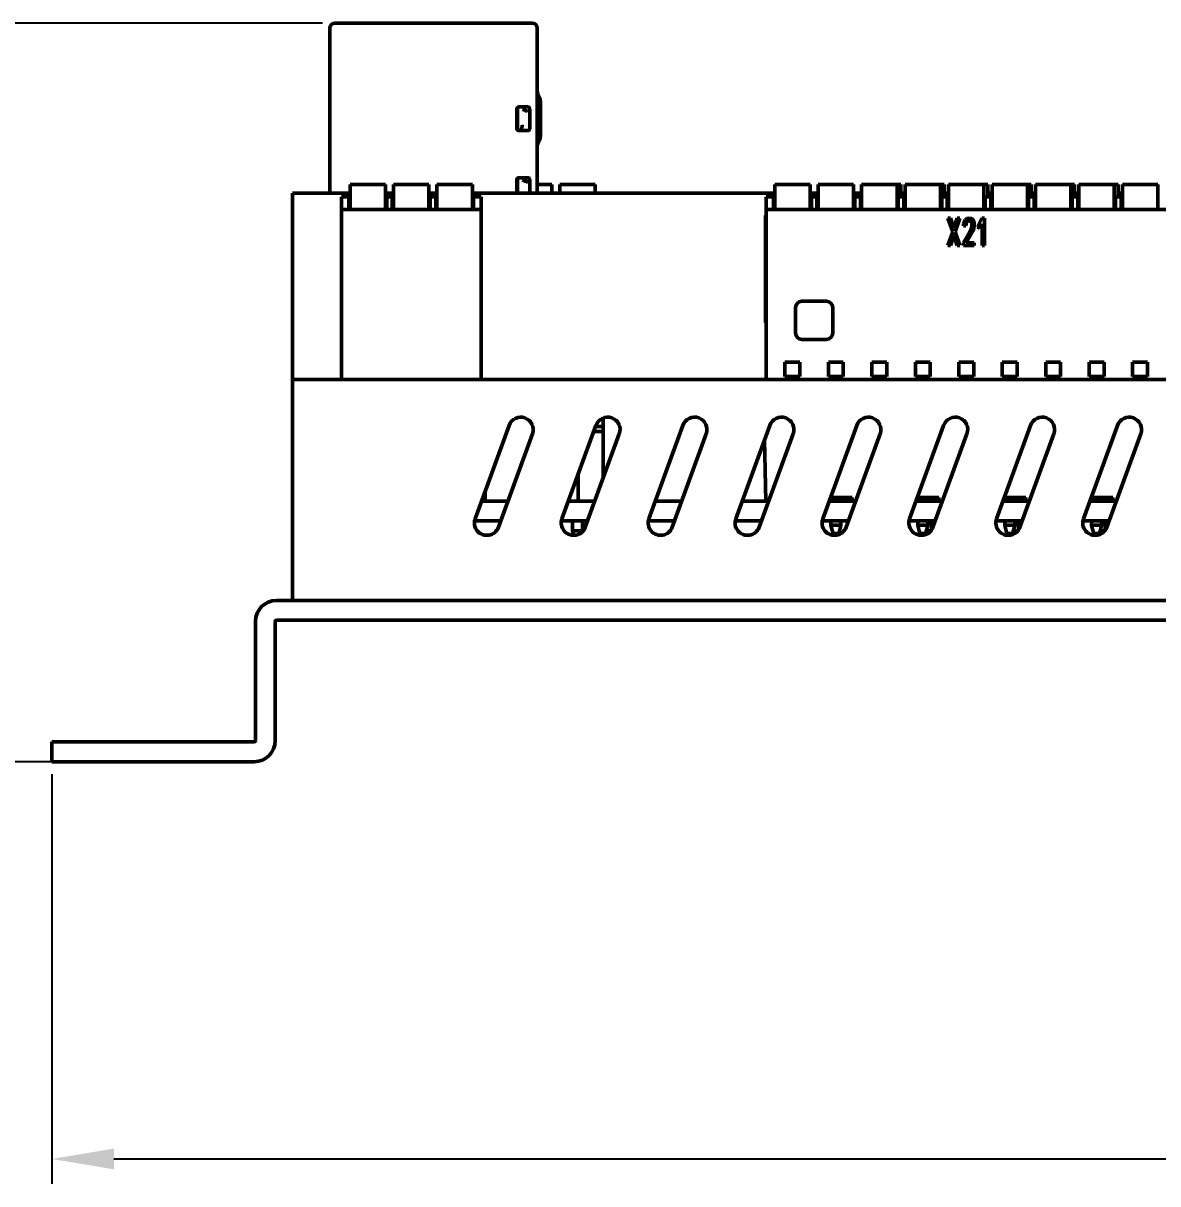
# Model space of a CAD drawing. Header units: millimetres. Extents: x 1021 to 2778, y -197 to 600.
# Drawn here: x 1161 to 1252.3, y 150.2 to 243.7 of the extents above; entities that cross this region are included whole.
import ezdxf

# ---------------------------------------------------------------- set-up
doc = ezdxf.new("R2010")
doc.units = ezdxf.units.MM
doc.header["$LTSCALE"] = 2
doc.layers.add('외형선(ISO)', color=7, linetype='Continuous', lineweight=50)
doc.layers.add('치수(ISO)', color=7, linetype='Continuous', lineweight=25)
doc.styles.add('레이블 텍스트 (ISO)', font='')
doc.styles.get('레이블 텍스트 (ISO)').set_extended_font_data('Gulim')
doc.dimstyles.new('기본값 (ISO)', dxfattribs={"dimscale": 2, "dimtxt": 3.5, "dimasz": 2.5, "dimexe": 1, "dimexo": 0.5, "dimgap": 0.4, "dimtad": 1, "dimtoh": 1, "dimdsep": 46, "dimtxsty": '레이블 텍스트 (ISO)', "dimcen": 0.09, "dimdle": 10, "dimclrd": 256, "dimclre": 256, "dimclrt": 6, "dimazin": 2, "dimtfac": 0.714286, "dimtmove": 0, "dimatfit": 3, "dimfxl": 1, "dimtolj": 1, "dimtzin": 0, "dimlwd": -1, "dimlwe": -1, "dimarcsym": 0})

# ---------------------------------------------------------------- blocks, each defined once
blk = doc.blocks.new('*D20')
at = {"layer": 'Defpoints', "color": 0}
for p in [(1134.75, 243.67), (1186.058, 243.67), (1165.258, 184.17)]:
    blk.add_point(p, dxfattribs=at)
at = {"layer": '치수(ISO)'}
for p, q in [((1185.058, 243.67), (1132.75, 243.67)), ((1134.75, 189.17), (1134.75, 238.67)), ((1164.258, 184.17), (1132.75, 184.17))]:
    blk.add_line(p, q, dxfattribs=at)
for points in [[(1135.583, 238.67), (1133.917, 238.67), (1134.75, 243.67)], [(1133.917, 189.17), (1135.583, 189.17), (1134.75, 184.17)]]:
    blk.add_solid(points, dxfattribs=at)
at = {"layer": '치수(ISO)', "color": 0, "insert": (1129.546, 213.92), "char_height": 7, "attachment_point": 5, "rotation": 90, "style": '레이블 텍스트 (ISO)'}
blk.add_mtext('\\A1;(59.5)', dxfattribs=at)
blk = doc.blocks.new('*D22')
at = {"layer": 'Defpoints', "color": 0}
for p in [(1163.258, 184.17), (1432.058, 184.17), (1432.058, 152.17)]:
    blk.add_point(p, dxfattribs=at)
at = {"layer": '치수(ISO)'}
for p, q in [((1163.258, 183.17), (1163.258, 150.17)), ((1432.058, 183.17), (1432.058, 150.17)), ((1168.258, 152.17), (1427.058, 152.17))]:
    blk.add_line(p, q, dxfattribs=at)
for points in [[(1168.258, 153.003), (1168.258, 151.337), (1163.258, 152.17)], [(1427.058, 151.337), (1427.058, 153.003), (1432.058, 152.17)]]:
    blk.add_solid(points, dxfattribs=at)
at = {"layer": '치수(ISO)', "color": 0, "insert": (1297.658, 156.559), "char_height": 7, "attachment_point": 5, "style": '레이블 텍스트 (ISO)'}
blk.add_mtext('\\A1;268.8', dxfattribs=at)

msp = doc.modelspace()

# ---------------------------------------------------------------- linework, layer by layer
at = {"layer": '외형선(ISO)'}
for p, q in [((1185.6577, 243.27), (1185.6577, 229.97)), ((1186.0577, 243.67), (1201.9577, 243.67)), ((1202.3577, 243.27), (1202.3577, 229.97)), ((1200.7077, 235.17), (1200.7077, 236.77)), ((1200.7577, 236.7616), (1200.7577, 236.8097)), ((1200.7577, 236.7616), (1200.7577, 236.473)), ((1200.8577, 236.92), (1201.6077, 236.92)), ((1201.605, 236.57), (1201.5256, 236.5979)), ((1201.7577, 236.77), (1201.7577, 235.17)), ((1202.6077, 237.3085), (1202.6077, 234.6314)), ((1200.7577, 235.4662), (1200.7577, 236.473)), ((1200.7577, 235.4662), (1200.7577, 235.1783)), ((1200.7577, 235.1303), (1200.7577, 235.1783)), ((1201.6077, 235.02), (1200.8577, 235.02)), ((1200.7077, 229.97), (1200.7077, 231.07)), ((1200.7577, 231.0616), (1200.7577, 231.1097)), ((1200.7577, 231.0616), (1200.7577, 230.773)), ((1200.8577, 231.22), (1201.6077, 231.22)), ((1201.7577, 231.07), (1201.7577, 229.97)), ((1187.2827, 230.67), (1187.2827, 230.47)), ((1190.1327, 230.67), (1187.2827, 230.67)), ((1187.2827, 230.47), (1187.2827, 228.67)), ((1190.1327, 230.67), (1190.1327, 230.47)), ((1190.1327, 228.67), (1190.1327, 230.47)), ((1190.7827, 230.67), (1190.7827, 230.47)), ((1193.6327, 230.67), (1190.7827, 230.67)), ((1190.7827, 230.47), (1190.7827, 228.67)), ((1193.6327, 230.67), (1193.6327, 230.47)), ((1193.6327, 228.67), (1193.6327, 230.47)), ((1194.2827, 230.67), (1194.2827, 230.47)), ((1197.1327, 230.67), (1194.2827, 230.67)), ((1194.2827, 230.47), (1194.2827, 228.67)), ((1197.1327, 230.67), (1197.1327, 230.47)), ((1197.1327, 228.67), (1197.1327, 230.47)), ((1200.7577, 229.97), (1200.7577, 230.773)), ((1201.605, 230.87), (1201.5256, 230.8979)), ((1202.3577, 230.67), (1203.5327, 230.67)), ((1203.5327, 230.47), (1203.5327, 230.67)), ((1203.5327, 230.47), (1203.5327, 229.97)), ((1204.1827, 230.67), (1207.0327, 230.67)), ((1204.1827, 230.47), (1204.1827, 230.67)), ((1204.1827, 229.97), (1204.1827, 230.47)), ((1207.0327, 230.47), (1207.0327, 230.67)), ((1207.0327, 230.47), (1207.0327, 229.97)), ((1221.4827, 230.67), (1221.4827, 230.47)), ((1224.3327, 230.67), (1221.4827, 230.67)), ((1221.4827, 230.47), (1221.4827, 228.67)), ((1224.3327, 230.67), (1224.3327, 230.47)), ((1224.3327, 228.67), (1224.3327, 230.47)), ((1224.9827, 230.67), (1224.9827, 230.47)), ((1227.8327, 230.67), (1224.9827, 230.67)), ((1224.9827, 230.47), (1224.9827, 228.67)), ((1227.8327, 230.67), (1227.8327, 230.47)), ((1227.8327, 228.67), (1227.8327, 230.47)), ((1228.4827, 230.67), (1228.4827, 230.47)), ((1231.3327, 230.67), (1228.4827, 230.67)), ((1228.4827, 230.47), (1228.4827, 228.67)), ((1231.6327, 230.67), (1231.3327, 230.67)), ((1231.3327, 230.67), (1231.3327, 230.47)), ((1231.3327, 228.67), (1231.3327, 230.47)), ((1231.6327, 230.67), (1231.6327, 230.47)), ((1231.6327, 229.67), (1231.6327, 230.47)), ((1231.9827, 230.67), (1231.9827, 230.47)), ((1234.8327, 230.67), (1231.9827, 230.67)), ((1231.9827, 230.47), (1231.9827, 228.67)), ((1235.1327, 230.67), (1234.8327, 230.67)), ((1234.8327, 230.67), (1234.8327, 230.47)), ((1234.8327, 228.67), (1234.8327, 230.47)), ((1235.1327, 230.67), (1235.1327, 230.47)), ((1235.1327, 229.67), (1235.1327, 230.47)), ((1235.4827, 230.67), (1235.4827, 230.47)), ((1238.3327, 230.67), (1235.4827, 230.67)), ((1235.4827, 230.47), (1235.4827, 228.67)), ((1238.6327, 230.67), (1238.3327, 230.67)), ((1238.3327, 230.67), (1238.3327, 230.47)), ((1238.3327, 228.67), (1238.3327, 230.47)), ((1238.6327, 230.67), (1238.6327, 230.47)), ((1238.6327, 229.67), (1238.6327, 230.47)), ((1238.9827, 230.67), (1238.9827, 230.47)), ((1241.8327, 230.67), (1238.9827, 230.67)), ((1238.9827, 230.47), (1238.9827, 228.67)), ((1242.1327, 230.67), (1241.8327, 230.67)), ((1241.8327, 230.67), (1241.8327, 230.47)), ((1241.8327, 228.67), (1241.8327, 230.47)), ((1242.1327, 230.67), (1242.1327, 230.47)), ((1242.1327, 229.67), (1242.1327, 230.47)), ((1242.4827, 230.67), (1242.4827, 230.47)), ((1245.3327, 230.67), (1242.4827, 230.67)), ((1242.4827, 230.47), (1242.4827, 228.67)), ((1245.6327, 230.67), (1245.3327, 230.67)), ((1245.3327, 230.67), (1245.3327, 230.47)), ((1245.3327, 228.67), (1245.3327, 230.47)), ((1245.6327, 230.67), (1245.6327, 230.47)), ((1245.6327, 229.67), (1245.6327, 230.47)), ((1245.9827, 230.67), (1245.9827, 230.47)), ((1248.8327, 230.67), (1245.9827, 230.67)), ((1245.9827, 230.47), (1245.9827, 228.67)), ((1249.1327, 230.67), (1248.8327, 230.67)), ((1248.8327, 230.67), (1248.8327, 230.47)), ((1248.8327, 228.67), (1248.8327, 230.47)), ((1249.1327, 230.67), (1249.1327, 230.47)), ((1249.1327, 229.67), (1249.1327, 230.47)), ((1249.4827, 230.67), (1249.4827, 230.47)), ((1252.3327, 230.67), (1249.4827, 230.67)), ((1249.4827, 230.47), (1249.4827, 228.67)), ((1252.3327, 230.67), (1252.3327, 230.47)), ((1252.3327, 228.67), (1252.3327, 230.47)), ((1182.6577, 229.97), (1187.2827, 229.97)), ((1182.6577, 214.97), (1182.6577, 229.97)), ((1186.5827, 229.57), (1186.5827, 229.67)), ((1186.5827, 229.67), (1187.1827, 229.67)), ((1186.5827, 229.57), (1186.5827, 228.77)), ((1187.1827, 229.57), (1187.1827, 229.67)), ((1187.1827, 228.77), (1187.1827, 229.57)), ((1190.1327, 229.97), (1190.7827, 229.97)), ((1190.2327, 229.57), (1190.2327, 229.67)), ((1190.2327, 229.67), (1190.6827, 229.67)), ((1190.2327, 228.77), (1190.2327, 229.57)), ((1190.6827, 229.57), (1190.6827, 229.67)), ((1190.6827, 229.57), (1190.6827, 228.77)), ((1193.6327, 229.97), (1194.2827, 229.97)), ((1193.7327, 229.57), (1193.7327, 229.67)), ((1193.7327, 229.67), (1194.1827, 229.67)), ((1193.7327, 228.77), (1193.7327, 229.57)), ((1194.1827, 229.57), (1194.1827, 229.67)), ((1194.1827, 229.57), (1194.1827, 228.77)), ((1197.1327, 229.97), (1221.4827, 229.97)), ((1197.2327, 229.67), (1197.8327, 229.67)), ((1197.2327, 229.57), (1197.2327, 229.67)), ((1197.2327, 229.57), (1197.2327, 228.77)), ((1197.8327, 229.57), (1197.8327, 229.67)), ((1197.8327, 229.57), (1197.8327, 228.77)), ((1220.7827, 229.67), (1221.3827, 229.67)), ((1220.7827, 229.57), (1220.7827, 229.67)), ((1220.7827, 229.57), (1220.7827, 228.77)), ((1221.3827, 229.57), (1221.3827, 229.67)), ((1221.3827, 229.57), (1221.3827, 228.77)), ((1224.3327, 229.97), (1224.9827, 229.97)), ((1224.3327, 229.17), (1224.4327, 229.17)), ((1224.4327, 229.67), (1224.8827, 229.67)), ((1224.4327, 229.57), (1224.4327, 229.67)), ((1224.4327, 228.77), (1224.4327, 229.57)), ((1224.8827, 229.57), (1224.8827, 229.67)), ((1224.8827, 229.57), (1224.8827, 228.77)), ((1224.8827, 229.17), (1224.9827, 229.17)), ((1227.8327, 229.97), (1228.4827, 229.97)), ((1227.8327, 229.17), (1227.9327, 229.17)), ((1227.9327, 229.67), (1228.3827, 229.67)), ((1227.9327, 229.57), (1227.9327, 229.67)), ((1227.9327, 228.77), (1227.9327, 229.57)), ((1228.3827, 229.67), (1228.4827, 229.67)), ((1228.3827, 229.57), (1228.3827, 229.67)), ((1228.3827, 229.57), (1228.3827, 228.77)), ((1231.4327, 229.57), (1231.4327, 229.67)), ((1231.4327, 229.67), (1231.8827, 229.67)), ((1231.4327, 228.77), (1231.4327, 229.57)), ((1231.6327, 229.97), (1231.9827, 229.97)), ((1231.8827, 229.67), (1231.9827, 229.67)), ((1231.8827, 229.57), (1231.8827, 229.67)), ((1231.8827, 229.57), (1231.8827, 228.77)), ((1234.9327, 229.67), (1235.3827, 229.67)), ((1234.9327, 229.57), (1234.9327, 229.67)), ((1234.9327, 228.77), (1234.9327, 229.57)), ((1235.1327, 229.97), (1235.4827, 229.97)), ((1235.3827, 229.67), (1235.4827, 229.67)), ((1235.3827, 229.57), (1235.3827, 229.67)), ((1235.3827, 229.57), (1235.3827, 228.77)), ((1238.4327, 229.67), (1238.8827, 229.67)), ((1238.4327, 229.57), (1238.4327, 229.67)), ((1238.4327, 228.77), (1238.4327, 229.57)), ((1238.6327, 229.97), (1238.9827, 229.97)), ((1238.8827, 229.67), (1238.9827, 229.67)), ((1238.8827, 229.57), (1238.8827, 229.67)), ((1238.8827, 229.57), (1238.8827, 228.77)), ((1241.9327, 229.57), (1241.9327, 229.67)), ((1241.9327, 229.67), (1242.3827, 229.67)), ((1241.9327, 228.77), (1241.9327, 229.57)), ((1242.1327, 229.97), (1242.4827, 229.97)), ((1242.3827, 229.67), (1242.4827, 229.67)), ((1242.3827, 229.57), (1242.3827, 229.67)), ((1242.3827, 229.57), (1242.3827, 228.77)), ((1245.4327, 229.57), (1245.4327, 229.67)), ((1245.4327, 229.67), (1245.8827, 229.67)), ((1245.4327, 228.77), (1245.4327, 229.57)), ((1245.6327, 229.97), (1245.9827, 229.97)), ((1245.8827, 229.67), (1245.9827, 229.67)), ((1245.8827, 229.57), (1245.8827, 229.67)), ((1245.8827, 229.57), (1245.8827, 228.77)), ((1248.9327, 229.67), (1249.3827, 229.67)), ((1248.9327, 229.57), (1248.9327, 229.67)), ((1248.9327, 228.77), (1248.9327, 229.57)), ((1249.1327, 229.97), (1249.4827, 229.97)), ((1249.3827, 229.67), (1249.4827, 229.67)), ((1249.3827, 229.57), (1249.3827, 229.67)), ((1249.3827, 229.57), (1249.3827, 228.77)), ((1186.5827, 228.77), (1186.5827, 228.67)), ((1186.5827, 228.67), (1197.8327, 228.67)), ((1186.5827, 228.47), (1186.5827, 228.67)), ((1186.5827, 228.47), (1186.5827, 214.97)), ((1187.1827, 228.77), (1187.1827, 228.67)), ((1190.2327, 228.77), (1190.2327, 228.67)), ((1190.6827, 228.77), (1190.6827, 228.67)), ((1193.7327, 228.77), (1193.7327, 228.67)), ((1194.1827, 228.77), (1194.1827, 228.67)), ((1197.2327, 228.77), (1197.2327, 228.67)), ((1197.8327, 228.77), (1197.8327, 228.67)), ((1197.8327, 228.47), (1197.8327, 228.67)), ((1197.8327, 214.97), (1197.8327, 228.47)), ((1220.7827, 228.17), (1220.7527, 228.17)), ((1220.7527, 228.17), (1220.7527, 227.67)), ((1220.7827, 228.77), (1220.7827, 228.67)), ((1220.7827, 228.67), (1253.0327, 228.67)), ((1220.7827, 228.47), (1220.7827, 228.67)), ((1220.7827, 228.47), (1220.7827, 214.97)), ((1221.3827, 228.77), (1221.3827, 228.67)), ((1224.4327, 228.77), (1224.4327, 228.67)), ((1224.8827, 228.77), (1224.8827, 228.67)), ((1227.9327, 228.77), (1227.9327, 228.67)), ((1228.3827, 228.77), (1228.3827, 228.67)), ((1231.4327, 228.77), (1231.4327, 228.67)), ((1231.8827, 228.77), (1231.8827, 228.67)), ((1234.9327, 228.77), (1234.9327, 228.67)), ((1235.3827, 228.77), (1235.3827, 228.67)), ((1238.4327, 228.77), (1238.4327, 228.67)), ((1238.8827, 228.77), (1238.8827, 228.67)), ((1241.9327, 228.77), (1241.9327, 228.67)), ((1242.3827, 228.77), (1242.3827, 228.67)), ((1245.4327, 228.77), (1245.4327, 228.67)), ((1245.8827, 228.77), (1245.8827, 228.67)), ((1248.9327, 228.77), (1248.9327, 228.67)), ((1249.3827, 228.77), (1249.3827, 228.67)), ((1220.7527, 220.0613), (1220.7527, 227.67)), ((1235.8163, 226.8633), (1235.434, 227.9633)), ((1235.434, 227.9633), (1235.6313, 227.9633)), ((1235.6313, 227.9633), (1235.9149, 227.1549)), ((1235.9149, 227.1549), (1236.1863, 227.9633)), ((1236.3959, 227.9633), (1236.0136, 226.8633)), ((1236.1863, 227.9633), (1236.3959, 227.9633)), ((1236.6796, 227.3404), (1236.6919, 227.4862)), ((1236.8769, 227.3404), (1236.6796, 227.3404)), ((1236.6919, 227.4862), (1236.7289, 227.6055)), ((1236.7289, 227.6055), (1236.8275, 227.8176)), ((1236.8275, 227.8176), (1236.9509, 227.9368)), ((1236.8892, 227.4995), (1236.8769, 227.3404)), ((1236.9385, 227.632), (1236.8892, 227.4995)), ((1237.0249, 227.7248), (1236.9385, 227.632)), ((1236.9509, 227.9368), (1237.1359, 227.9766)), ((1237.1359, 227.7645), (1237.0249, 227.7248)), ((1237.1359, 227.9766), (1237.3209, 227.9236)), ((1237.2345, 227.738), (1237.1359, 227.7645)), ((1237.3085, 227.6585), (1237.2345, 227.738)), ((1237.3455, 227.5657), (1237.3085, 227.6585)), ((1237.3085, 227.1151), (1237.3455, 227.2609)), ((1237.3209, 227.9236), (1237.4688, 227.8043)), ((1237.3579, 227.4465), (1237.3455, 227.5657)), ((1237.3455, 227.2609), (1237.3579, 227.4067)), ((1237.3579, 227.4067), (1237.3579, 227.4465)), ((1237.4688, 227.8043), (1237.5182, 227.7115)), ((1237.5552, 227.3404), (1237.5058, 227.1284)), ((1237.5182, 227.7115), (1237.5428, 227.632)), ((1237.5428, 227.632), (1237.5428, 227.5525)), ((1237.5428, 227.5525), (1237.5552, 227.4465)), ((1237.5552, 227.4465), (1237.5552, 227.3404)), ((1237.8265, 227.2742), (1238.1595, 227.9766)), ((1238.0115, 227.1284), (1237.8265, 227.2742)), ((1238.1841, 227.4995), (1238.0115, 227.1284)), ((1238.1595, 227.9766), (1238.3815, 227.9766)), ((1238.1841, 225.7633), (1238.1841, 227.4995)), ((1238.3815, 227.9766), (1238.3815, 225.7633)), ((1235.434, 225.7633), (1235.8163, 226.8633)), ((1235.9149, 226.5585), (1235.6313, 225.7633)), ((1236.1863, 225.7633), (1235.9149, 226.5585)), ((1236.0136, 226.8633), (1236.3959, 225.7633)), ((1236.6796, 225.9754), (1236.8645, 226.3067)), ((1236.8645, 226.3067), (1237.3085, 227.1151)), ((1237.4318, 226.9296), (1236.9139, 225.9754)), ((1237.4688, 227.0091), (1237.4318, 226.9296)), ((1237.5058, 227.1284), (1237.4688, 227.0091)), ((1235.6313, 225.7633), (1235.434, 225.7633)), ((1236.3959, 225.7633), (1236.1863, 225.7633)), ((1236.6796, 225.7633), (1236.6796, 225.9754)), ((1237.5552, 225.7633), (1236.6796, 225.7633)), ((1236.9139, 225.9754), (1237.5552, 225.9754)), ((1237.5552, 225.9754), (1237.5552, 225.7633)), ((1238.3815, 225.7633), (1238.1841, 225.7633)), ((1223.1577, 220.7693), (1223.1577, 218.6993)), ((1223.6577, 221.2693), (1225.6577, 221.2693)), ((1226.1577, 220.7693), (1226.1577, 218.6993)), ((1220.7527, 220.0613), (1220.7527, 219.5613)), ((1220.7827, 219.5613), (1220.7527, 219.5613)), ((1225.6577, 218.1993), (1223.6577, 218.1993)), ((1222.3077, 216.37), (1223.5077, 216.37)), ((1222.3077, 215.22), (1222.3077, 216.37)), ((1223.5077, 215.22), (1223.5077, 216.37)), ((1225.8077, 215.22), (1225.8077, 216.37)), ((1225.8077, 216.37), (1227.0077, 216.37)), ((1227.0077, 215.22), (1227.0077, 216.37)), ((1229.3077, 215.22), (1229.3077, 216.37)), ((1229.3077, 216.37), (1230.5077, 216.37)), ((1230.5077, 215.22), (1230.5077, 216.37)), ((1232.8077, 216.37), (1234.0077, 216.37)), ((1232.8077, 215.22), (1232.8077, 216.37)), ((1234.0077, 215.22), (1234.0077, 216.37)), ((1236.3077, 215.22), (1236.3077, 216.37)), ((1236.3077, 216.37), (1237.5077, 216.37)), ((1237.5077, 215.22), (1237.5077, 216.37)), ((1239.8077, 215.22), (1239.8077, 216.37)), ((1239.8077, 216.37), (1241.0077, 216.37)), ((1241.0077, 215.22), (1241.0077, 216.37)), ((1243.3077, 215.22), (1243.3077, 216.37)), ((1243.3077, 216.37), (1244.5077, 216.37)), ((1244.5077, 215.22), (1244.5077, 216.37)), ((1246.8077, 216.37), (1248.0077, 216.37)), ((1246.8077, 215.22), (1246.8077, 216.37)), ((1248.0077, 215.22), (1248.0077, 216.37)), ((1250.3077, 216.37), (1251.5077, 216.37)), ((1250.3077, 215.22), (1250.3077, 216.37)), ((1251.5077, 215.22), (1251.5077, 216.37)), ((1223.5077, 215.22), (1222.3077, 215.22)), ((1227.0077, 215.22), (1225.8077, 215.22)), ((1230.5077, 215.22), (1229.3077, 215.22)), ((1234.0077, 215.22), (1232.8077, 215.22)), ((1237.5077, 215.22), (1236.3077, 215.22)), ((1241.0077, 215.22), (1239.8077, 215.22)), ((1244.5077, 215.22), (1243.3077, 215.22)), ((1248.0077, 215.22), (1246.8077, 215.22)), ((1251.5077, 215.22), (1250.3077, 215.22)), ((1412.6577, 214.97), (1182.6577, 214.97)), ((1182.6577, 197.17), (1182.6577, 214.97)), ((1207.6577, 206.9936), (1207.6577, 211.8585)), ((1197.3499, 203.7532), (1200.0861, 211.2708)), ((1201.9655, 210.5867), (1199.2293, 203.0692)), ((1204.3499, 203.7532), (1207.0861, 211.2708)), ((1208.9655, 210.5867), (1206.2293, 203.0692)), ((1206.9038, 210.77), (1207.6577, 210.77)), ((1207.0494, 211.17), (1207.6577, 211.17)), ((1211.3499, 203.7532), (1214.0861, 211.2708)), ((1215.9655, 210.5867), (1213.2293, 203.0692)), ((1218.3499, 203.7532), (1221.0861, 211.2708)), ((1222.9655, 210.5867), (1220.2293, 203.0692)), ((1225.3499, 203.7532), (1228.0861, 211.2708)), ((1229.9655, 210.5867), (1227.2293, 203.0692)), ((1232.3499, 203.7532), (1235.0861, 211.2708)), ((1236.9655, 210.5867), (1234.2293, 203.0692)), ((1239.3499, 203.7532), (1242.0861, 211.2708)), ((1243.9655, 210.5867), (1241.2293, 203.0692)), ((1246.3499, 203.7532), (1249.0861, 211.2708)), ((1250.9655, 210.5867), (1248.2293, 203.0692)), ((1220.6711, 210.1306), (1220.7577, 205.17)), ((1205.6577, 205.17), (1205.6577, 207.3463)), ((1198.1577, 205.17), (1198.1577, 205.9725)), ((1199.9939, 205.17), (1197.8656, 205.17)), ((1206.9939, 205.17), (1204.8656, 205.17)), ((1213.9939, 205.17), (1211.8656, 205.17)), ((1220.9939, 205.17), (1218.8656, 205.17)), ((1220.7577, 205.17), (1220.9939, 205.17)), ((1227.9939, 205.17), (1225.8656, 205.17)), ((1225.9748, 205.47), (1227.7077, 205.47)), ((1226.0077, 205.17), (1226.0077, 205.47)), ((1226.8077, 205.17), (1226.8077, 205.47)), ((1227.7077, 205.17), (1227.7077, 205.47)), ((1227.7077, 205.17), (1227.9939, 205.17)), ((1234.9939, 205.17), (1232.8656, 205.17)), ((1232.9748, 205.47), (1234.7077, 205.47)), ((1233.0077, 205.17), (1233.0077, 205.47)), ((1233.8077, 205.17), (1233.8077, 205.47)), ((1234.7077, 205.17), (1234.7077, 205.47)), ((1234.7077, 205.17), (1234.9939, 205.17)), ((1241.9939, 205.17), (1239.8656, 205.17)), ((1239.9748, 205.47), (1241.7077, 205.47)), ((1240.0077, 205.17), (1240.0077, 205.47)), ((1240.8077, 205.17), (1240.8077, 205.47)), ((1241.7077, 205.17), (1241.7077, 205.47)), ((1241.7077, 205.17), (1241.9939, 205.17)), ((1248.9939, 205.17), (1246.8656, 205.17)), ((1246.9748, 205.47), (1248.7077, 205.47)), ((1247.0077, 205.17), (1247.0077, 205.47)), ((1247.8077, 205.17), (1247.8077, 205.47)), ((1248.7077, 205.17), (1248.7077, 205.47)), ((1248.7077, 205.17), (1248.9939, 205.17)), ((1197.3023, 203.57), (1199.4116, 203.57)), ((1204.3023, 203.57), (1206.4116, 203.57)), ((1205.2077, 203.57), (1205.2077, 202.77)), ((1206.0077, 203.57), (1206.0077, 202.77)), ((1211.3023, 203.57), (1213.4116, 203.57)), ((1218.3023, 203.57), (1220.4116, 203.57)), ((1225.3023, 203.57), (1227.4116, 203.57)), ((1226.0077, 203.2037), (1226.0077, 203.57)), ((1226.0344, 203.1039), (1226.0077, 203.2037)), ((1226.0344, 203.1039), (1226.1775, 202.57)), ((1226.7077, 203.2231), (1226.1077, 203.2231)), ((1226.6379, 202.57), (1226.781, 203.1039)), ((1226.8077, 203.2037), (1226.781, 203.1039)), ((1226.8077, 203.2037), (1226.8077, 203.57)), ((1232.3023, 203.57), (1234.4116, 203.57)), ((1233.0077, 203.2037), (1233.0077, 203.57)), ((1233.0344, 203.1039), (1233.0077, 203.2037)), ((1233.0344, 203.1039), (1233.1775, 202.57)), ((1233.7077, 203.2231), (1233.1077, 203.2231)), ((1233.6379, 202.57), (1233.781, 203.1039)), ((1233.8077, 203.2037), (1233.781, 203.1039)), ((1233.8077, 203.2037), (1233.8077, 203.57)), ((1234.1077, 203.57), (1234.1077, 202.8361)), ((1239.3023, 203.57), (1241.4116, 203.57)), ((1240.0077, 203.2037), (1240.0077, 203.57)), ((1240.0344, 203.1039), (1240.0077, 203.2037)), ((1240.0344, 203.1039), (1240.1775, 202.57)), ((1240.7077, 203.2231), (1240.1077, 203.2231)), ((1240.6379, 202.57), (1240.781, 203.1039)), ((1240.8077, 203.2037), (1240.781, 203.1039)), ((1240.8077, 203.2037), (1240.8077, 203.57)), ((1241.1077, 203.57), (1241.1077, 202.8361)), ((1246.3023, 203.57), (1248.4116, 203.57)), ((1247.0077, 203.2037), (1247.0077, 203.57)), ((1247.0344, 203.1039), (1247.0077, 203.2037)), ((1247.0344, 203.1039), (1247.1775, 202.57)), ((1247.7077, 203.2231), (1247.1077, 203.2231)), ((1247.6379, 202.57), (1247.781, 203.1039)), ((1247.8077, 203.2037), (1247.781, 203.1039)), ((1247.8077, 203.2037), (1247.8077, 203.57)), ((1248.1077, 203.57), (1248.1077, 202.8361)), ((1205.2077, 202.77), (1205.3038, 202.4113)), ((1205.2077, 202.77), (1206.0077, 202.77)), ((1206.0077, 202.77), (1205.9877, 202.6951)), ((1226.6379, 202.57), (1226.1775, 202.57)), ((1233.6379, 202.57), (1233.1775, 202.57)), ((1233.4021, 202.4175), (1233.3613, 202.57)), ((1233.6915, 202.77), (1234.057, 202.77)), ((1240.6379, 202.57), (1240.1775, 202.57)), ((1240.4021, 202.4175), (1240.3613, 202.57)), ((1240.6915, 202.77), (1241.057, 202.77)), ((1247.6379, 202.57), (1247.1775, 202.57)), ((1247.4021, 202.4175), (1247.3613, 202.57)), ((1247.6915, 202.77), (1248.057, 202.77)), ((1413.9577, 197.17), (1181.3577, 197.17)), ((1412.6577, 197.17), (1182.6577, 197.17)), ((1179.6577, 195.47), (1179.6577, 185.87)), ((1181.2577, 195.47), (1181.2577, 185.87)), ((1181.3577, 195.57), (1413.9577, 195.57)), ((1163.2577, 185.77), (1165.2577, 185.77)), ((1163.2577, 185.77), (1163.2577, 184.17)), ((1179.5577, 185.77), (1165.2577, 185.77)), ((1165.2577, 184.17), (1163.2577, 184.17)), ((1165.2577, 184.17), (1179.5577, 184.17))]:
    msp.add_line(p, q, dxfattribs=at)
for centre, radius, start, end in [((1186.0577, 243.27), 0.4, 90, 180), ((1201.9577, 243.27), 0.4, 0, 90), ((1202.6577, 238.1377), 0.3, 180, 213.55731), ((1201.4077, 237.3085), 1.2, 0, 33.55731), ((1200.8577, 236.77), 0.15, 90, 180), ((1201.6077, 236.77), 0.15, 0, 90), ((1200.8577, 235.17), 0.15, 180, 270), ((1201.6077, 235.17), 0.15, 270, 0), ((1202.6577, 233.8022), 0.3, 146.44269, 180), ((1201.4077, 234.6314), 1.2, 326.44269, 0), ((1200.8577, 231.07), 0.15, 90, 180), ((1201.6077, 231.07), 0.15, 0, 90), ((1223.6577, 220.7693), 0.5, 90, 180), ((1225.6577, 220.7693), 0.5, 0, 90), ((1223.6577, 218.6993), 0.5, 180, 270), ((1225.6577, 218.6993), 0.5, 270, 0), ((1201.0258, 210.9287), 1, 340, 160), ((1208.0258, 210.9287), 1, 340, 160), ((1215.0258, 210.9287), 1, 340, 160), ((1222.0258, 210.9287), 1, 340, 160), ((1229.0258, 210.9287), 1, 340, 160), ((1236.0258, 210.9287), 1, 340, 160), ((1243.0258, 210.9287), 1, 340, 160), ((1250.0258, 210.9287), 1, 340, 160), ((1198.2896, 203.4112), 1, 160, 340), ((1205.2896, 203.4112), 1, 160, 340), ((1212.2896, 203.4112), 1, 160, 340), ((1219.2896, 203.4112), 1, 160, 340), ((1226.2896, 203.4112), 1, 160, 340), ((1233.2896, 203.4112), 1, 160, 340), ((1240.2896, 203.4112), 1, 160, 340), ((1247.2896, 203.4112), 1, 160, 340), ((1181.3577, 195.47), 1.7, 90, 180), ((1181.3577, 195.47), 0.1, 90, 180), ((1179.5577, 185.87), 1.7, 270, 0), ((1179.5577, 185.87), 0.1, 270, 0)]:
    msp.add_arc(centre, radius, start, end, dxfattribs=at)
for centre, major_axis, ratio, start_param, end_param in [((1201.2786, 236.6848), (-0.4949, 0.1741), 0.0001157, 4.1901007, 4.34086), ((1201.1065, 235.1592), (-0.0122, 0.049), 0.0000141, 0.5436898, 1.5707908), ((1201.2789, 230.9847), (-0.4946, 0.174), 0.0001161, 4.1903114, 4.3411649), ((1226.1077, 202.8499), (0, -0.3732), 0.2679492, 3.1415927, 3.9637552), ((1226.7077, 202.8499), (0, -0.3732), 0.2679492, 2.3194301, 3.1415927), ((1233.1077, 202.8499), (0, -0.3732), 0.2679492, 3.1415927, 3.9637552), ((1233.7077, 202.8499), (0, -0.3732), 0.2679492, 2.3194301, 3.1415927), ((1240.1077, 202.8499), (0, -0.3732), 0.2679492, 3.1415927, 3.9637552), ((1240.7077, 202.8499), (0, -0.3732), 0.2679492, 2.3194301, 3.1415927), ((1247.1077, 202.8499), (0, -0.3732), 0.2679492, 3.1415927, 3.9637552), ((1247.7077, 202.8499), (0, -0.3732), 0.2679492, 2.3194301, 3.1415927)]:
    msp.add_ellipse(centre, major_axis=major_axis, ratio=ratio, start_param=start_param, end_param=end_param, dxfattribs=at)
for points, knots in [([(1201.4583, 236.6216), (1201.4163, 236.6364), (1201.3718, 236.652), (1201.3048, 236.6756), (1201.2802, 236.6843), (1201.2213, 236.705), (1201.1974, 236.7134), (1201.1843, 236.718), (1201.183, 236.7185), (1201.1826, 236.7186)], [0.000000976, 0.000000976, 0.000000976, 0.000000976, 0.013602676, 0.013602676, 0.021349451, 0.021349451, 0.032495194, 0.032495194, 0.032895369, 0.032895369, 0.032895369, 0.032895369]), ([(1201.0961, 235.2011), (1201.0959, 235.2017), (1201.0959, 235.2022), (1201.0962, 235.2032), (1201.0965, 235.2037), (1201.0972, 235.2042)], [-0.00071048866, -0.00071048866, -0.00071048866, -0.00071048866, -0.00039514772, -0.00039514772, -0.0001321854, -0.0001321854, -0.0001321854, -0.0001321854]), ([(1201.1436, 235.4616), (1201.1437, 235.4564), (1201.1438, 235.4512), (1201.1439, 235.4232), (1201.1431, 235.4006), (1201.1394, 235.356), (1201.1366, 235.3342), (1201.1287, 235.2909), (1201.1234, 235.2699), (1201.1111, 235.2332), (1201.1043, 235.2174), (1201.0972, 235.2042)], [-0.001553727, -0.001553727, -0.001553727, -0.001553727, 0, 0, 0.006851065, 0.006851065, 0.013878095, 0.013878095, 0.021658841, 0.021658841, 0.02909797, 0.02909797, 0.02909797, 0.02909797]), ([(1201.4583, 230.9216), (1201.4163, 230.9364), (1201.3718, 230.952), (1201.3048, 230.9756), (1201.2802, 230.9843), (1201.2213, 231.005), (1201.1974, 231.0134), (1201.1843, 231.018), (1201.183, 231.0185), (1201.1826, 231.0186)], [0.000000976, 0.000000976, 0.000000976, 0.000000976, 0.013602676, 0.013602676, 0.021349451, 0.021349451, 0.032495166, 0.032495166, 0.03289535, 0.03289535, 0.03289535, 0.03289535])]:
    msp.add_open_spline(points, degree=3, knots=knots, dxfattribs=at)

# ---------------------------------------------------------------- dimensions: what is measured, and where the dimension line sits
at = {"layer": '치수(ISO)'}
dim = msp.add_linear_dim(base=(1134.7501, 243.67), p1=(1165.2577, 184.17), p2=(1186.0577, 243.67), angle=90, text='(<>)', dimstyle='기본값 (ISO)', override={"dimgap": 0.4, "dimtoh": 0, "dimdec": 2, "dimclrt": 0, "dimtol": 0, "dimlim": 0, "dimtp": 0, "dimtm": 0, "dimtdec": 2, "dimtofl": 0, "dimatfit": 1}, dxfattribs=at)
dim.commit()
dim.dimension.update_dxf_attribs({"geometry": '*D20', "text_midpoint": (1134.7501, 213.92), "dimtype": 160})
dim = msp.add_linear_dim(base=(1432.0577, 152.17), p1=(1163.2577, 184.17), p2=(1432.0577, 184.17), angle=180, dimstyle='기본값 (ISO)', override={"dimgap": 0.4, "dimtoh": 0, "dimdec": 2, "dimclrt": 0, "dimtol": 0, "dimlim": 0, "dimtp": 0, "dimtm": 0, "dimtdec": 2, "dimtofl": 0, "dimatfit": 1}, dxfattribs=at)
dim.commit()
dim.dimension.update_dxf_attribs({"geometry": '*D22', "text_midpoint": (1297.6577, 152.17), "dimtype": 160})

doc.saveas('drawing.dxf')
